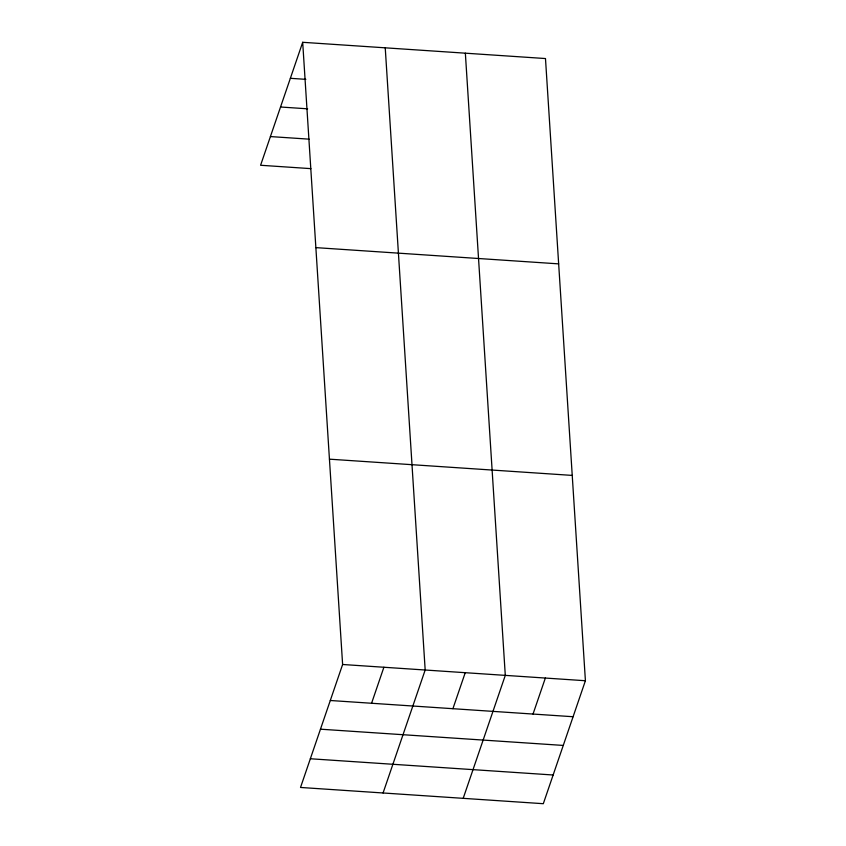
<?xml version="1.0" encoding="UTF-8"?>
<svg xmlns="http://www.w3.org/2000/svg" width="846" height="846" viewBox="0 0 846 846"><rect width="100%" height="100%" fill="white"/><g stroke="black" fill="none" stroke-linecap="round" stroke-linejoin="round"><path stroke-width="1.27" d="M302.688 42.3L342.619 664.491L300.52 787.457L543.312 803.7L585.411 680.734L545.48 58.543L302.688 42.3L260.589 165.266L310.884 168.64M371.574 703.259L383.894 667.251M383.069 792.977L425.178 670.011L385.237 47.82M452.906 708.694L465.237 672.686M463.196 798.338L505.295 675.372L465.353 53.182M533.022 714.056L545.353 678.048M290.358 78.308L305.84 79.344M280.534 107.008L307.616 108.817M270.413 136.576L309.107 139.156M315.865 247.624L558.656 263.867M329.443 459.167L572.234 475.41M342.619 664.491L585.411 680.734M330.3 700.499L573.091 716.731M320.475 729.189L563.267 745.432M310.345 758.756L553.136 774.999"/></g></svg>
